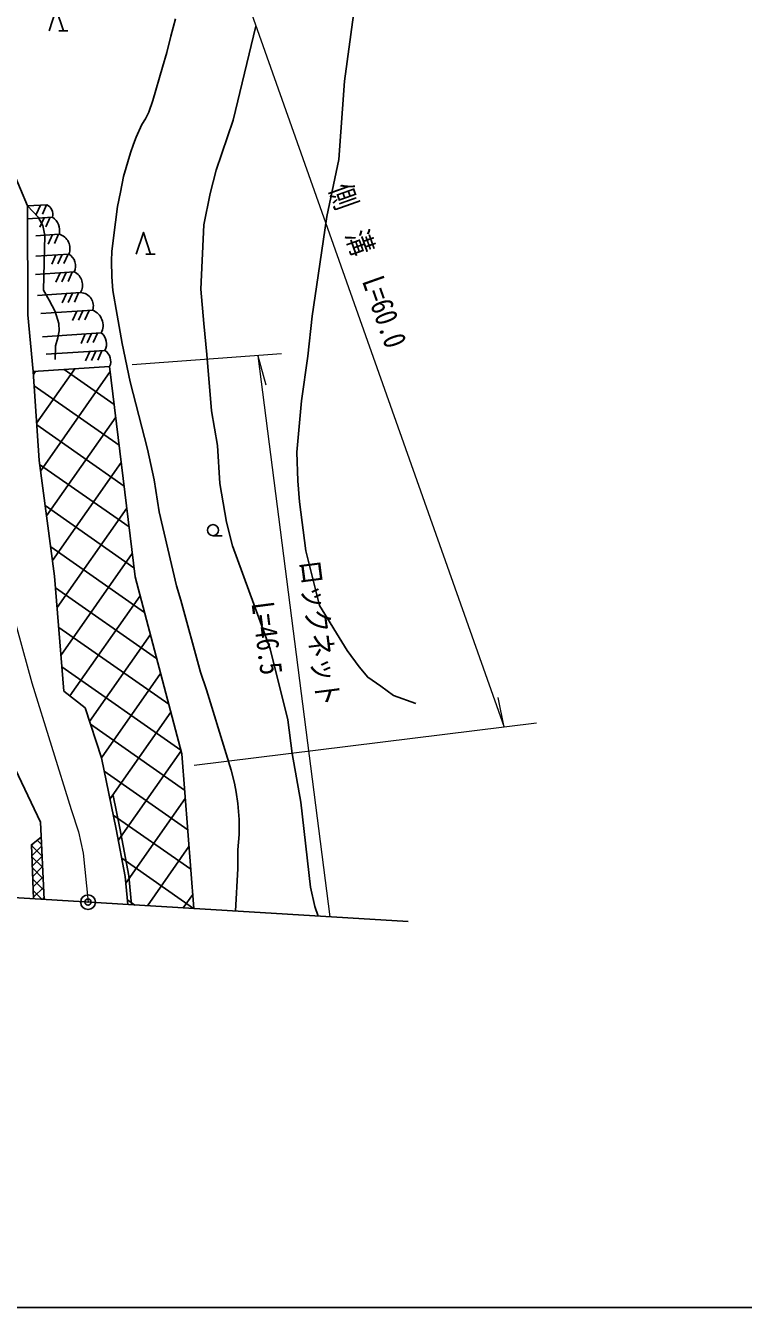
# Model space of a CAD drawing. Units: millimetres at full size, sheet at 1:1000; details may follow other scales. Extents: x 40000 to 680000, y 20000 to 380000.
# Drawn here: x 292266 to 350828, y 205000 to 309632 of the extents above; entities that cross this region are included whole.
import ezdxf
from ezdxf.enums import TextEntityAlignment as Align

# ---------------------------------------------------------------- set-up
doc = ezdxf.new("R2010")
doc.units = ezdxf.units.MM
doc.header["$LTSCALE"] = 1000
doc.header["$PDMODE"] = 32
doc.header["$PDSIZE"] = 500
doc.linetypes.add('CHAIN', pattern=[18.5, 12, -1.5, 3.5, -1.5])
doc.linetypes.add('DASHED', pattern=[7.5, 6, -1.5])
for name, color, linetype, lineweight in [('M-BGD', 7, 'Continuous', 25), ('M-BMK', 2, 'CHAIN', 13), ('M-BMK-OTRS', 5, 'Continuous', 25), ('M-BMK-SRVR', 3, 'Continuous', 25), ('M-STR-HTXT', 7, 'Continuous', 13), ('M-TTL-BAND', 7, 'Continuous', 25)]:
    doc.layers.add(name, color=color, linetype=linetype, lineweight=lineweight)
doc.layers.add('M-OTRS', color=6, linetype='Continuous')
doc.styles.add('ＭＳ ゴシック', font='')
doc.styles.get('ＭＳ ゴシック').set_extended_font_data('MS Gothic')

msp = doc.modelspace()

# ---------------------------------------------------------------- linework, layer by layer
at = {"layer": 'M-BGD'}
for p, q in [((294966, 309198), (295719, 309198)), ((293986, 295011), (292425, 294911)), ((293129, 294213), (293474, 294978)), ((293628, 294245), (293973, 295010)), ((294459, 293999), (292427, 293868)), ((293421, 293188), (293766, 293954)), ((293920, 293220), (294265, 293986)), ((295010, 292607), (293093, 292484)), ((294108, 291806), (294453, 292572)), ((294607, 291838), (294952, 292604)), ((295790, 290984), (293085, 290811)), ((294392, 290151), (294737, 290917)), ((294891, 290183), (295236, 290949)), ((295390, 290215), (295735, 290981)), ((302076, 290973), (302829, 290973)), ((296237, 289528), (293077, 289325)), ((294732, 288688), (295077, 289454)), ((295231, 288720), (295576, 289486)), ((295730, 288752), (296075, 289518)), ((296746, 287834), (293225, 287607)), ((295244, 286994), (295589, 287759)), ((295743, 287026), (296088, 287791)), ((296242, 287058), (296587, 287823)), ((297724, 286398), (293514, 286128)), ((296093, 285550), (296438, 286316)), ((296592, 285582), (296937, 286348)), ((297091, 285614), (297436, 286380)), ((298430, 284546), (293635, 284238)), ((296785, 283697), (297130, 284462)), ((297284, 283729), (297629, 284494)), ((297783, 283761), (298128, 284527)), ((298735, 283109), (293940, 282801)), ((297151, 282263), (297496, 283029)), ((297650, 282295), (297995, 283061)), ((298149, 282328), (298494, 283093)), ((296273, 281620), (293160, 277173)), ((295413, 281564), (299490, 278710)), ((293077, 281413), (292902, 281163)), ((299165, 281390), (293474, 273263)), ((292962, 280229), (299894, 275375)), ((299615, 277675), (293968, 269610)), ((293169, 277032), (300298, 272040)), ((293399, 273819), (300703, 268704)), ((300066, 273960), (294462, 265957)), ((293855, 270448), (301107, 265369)), ((300516, 270244), (294838, 262135)), ((307558, 267995), (308308, 267995)), ((294311, 267076), (301968, 261715)), ((300967, 266529), (295150, 258222)), ((294709, 263746), (302955, 257971)), ((301607, 263084), (295885, 254913)), ((294967, 260513), (303943, 254228)), ((302442, 259918), (297477, 252829)), ((295225, 257280), (304930, 250485)), ((303277, 256753), (298446, 249854)), ((304112, 253587), (299144, 246492)), ((297552, 252599), (305240, 247216)), ((304947, 250421), (299828, 243110)), ((298673, 248762), (305489, 243989)), ((305291, 246553), (300435, 239618)), ((299414, 245191), (305739, 240763)), ((292945, 242925), (292737, 242717)), ((293205, 243129), (293559, 242774)), ((292737, 242713), (293607, 241842)), ((293565, 242661), (292772, 241868)), ((292775, 241791), (293655, 240910)), ((293608, 241821), (292807, 241019)), ((305594, 242628), (302203, 237784)), ((292813, 240869), (293703, 239978)), ((293652, 240980), (292842, 240170)), ((300102, 241658), (305960, 237556)), ((292851, 239947), (293751, 239047)), ((293695, 240140), (292877, 239321)), ((292889, 239025), (293608, 238307)), ((293738, 239299), (292912, 238473)), ((305898, 238703), (305130, 237607)), ((293782, 238459), (293628, 238305)), ((300566, 238281), (301187, 237846))]:
    msp.add_line(p, q, dxfattribs=at)
for points in [[(297116, 253937), (295383, 255312), (294634, 264689), (293356, 274131), (292886, 281400), (292438, 286028), (292425, 294911), (289543, 301731), (284975, 305133), (285066, 306763), (285996, 310076), (286971, 312297), (288321, 314861), (289025, 315968), (290267, 318810), (290832, 320269), (291101, 321127), (291227, 321869), (291476, 322886), (291770, 323590), (291971, 324309), (292031, 325059)], [(320264, 319757), (318270, 305109), (317826, 298694), (316855, 294045), (316130, 289224), (315640, 285916), (315288, 282657), (314773, 279011), (314406, 274814), (314472, 272486), (314605, 270752), (315118, 266747), (316231, 262298), (318505, 258614), (319486, 257288), (320178, 256442), (321236, 255711), (322275, 254942), (324102, 254289)], [(294179, 309198), (294762, 310980), (295344, 309198)], [(304487, 310199), (304125, 308774), (303795, 307431), (303425, 306248), (302647, 303509), (302331, 302558), (302035, 302023), (301748, 301570), (301294, 300531), (301072, 299957), (300820, 299239), (300264, 297304), (299997, 296037), (299766, 294859), (299587, 293580), (299298, 291221), (299274, 290392), (299295, 289132), (299382, 288009), (299746, 286004), (300137, 283692), (300806, 280548), (302207, 275060), (302753, 272553), (303174, 269936), (304585, 263912), (304921, 262736), (306544, 256843), (307021, 255412), (308615, 250174), (309032, 248843), (309310, 247780), (309444, 247063), (309577, 246142), (309702, 244828), (309676, 243606), (309586, 242338), (309578, 240837), (309388, 237348)], [(311057, 309591), (309188, 301915), (307813, 297828), (307309, 295929), (306804, 293381), (306548, 288131), (306804, 285316), (307056, 282798), (307424, 278178), (307928, 275350), (308121, 272244), (308663, 269100), (309132, 267177), (312210, 258759), (313667, 252973), (314008, 250226), (314714, 246232), (315501, 239300), (315854, 237735), (316142, 236938)], [(293790, 238295), (293465, 244604), (287557, 257050), (287035, 268668), (286895, 272437), (287623, 284938), (286464, 290850), (286288, 291548), (283023, 296011), (277961, 297960), (276457, 297689), (253540, 278886), (244708, 272388), (241579, 270308), (228362, 261822), (226159, 261385), (216722, 261810), (210036, 263921), (183242, 275452), (176378, 278301)], [(294663, 282385), (294712, 283490), (294891, 284133), (294988, 284725), (294963, 285313), (294686, 286290), (294183, 287213), (293719, 288036), (293832, 292509), (293660, 293311), (293287, 293997), (292425, 294911)], [(301289, 290973), (301871, 292755), (302454, 290973)], [(292886, 281400), (299115, 281803), (301195, 264645), (305011, 250178), (305987, 237554)], [(300908, 237863), (300677, 240223), (299945, 244108), (299404, 246783)], [(292917, 238348), (292735, 242760), (293528, 243383)]]:
    msp.add_lwpolyline(points, dxfattribs=at)
at = {"layer": 'M-BGD', "linetype": 'DASHED'}
msp.add_lwpolyline([(300605, 237881), (300380, 240181), (299651, 244050), (298443, 249868), (297116, 253937)], dxfattribs=at)
at = {"layer": 'M-BGD'}
msp.add_circle((307558, 268445), 450, dxfattribs=at)
for centre, radius, start, end in [((293604, 294215), 883, 345.78266, 64.38277), ((293685, 292882), 1359, 348.37533, 55.26352), ((294658, 291441), 1221, 338.04341, 72.92447), ((295192, 290004), 1148, 335.51089, 58.61122), ((295689, 288440), 1218, 330.17385, 63.29283), ((296721, 286763), 1071, 340.12814, 88.61517), ((297255, 285160), 1326, 332.40611, 69.11002), ((297725, 283645), 1144, 332.03301, 51.93812), ((298161, 282234), 1047, 335.70485, 56.69367)]:
    msp.add_arc(centre, radius, start, end, dxfattribs=at)
at = {"layer": 'M-BMK'}
msp.add_lwpolyline([(291176, 261840), (292769, 255996), (295968, 245653), (296588, 243817), (296949, 242078), (297356, 238079)], dxfattribs=at)
at = {"layer": 'M-BMK-OTRS'}
msp.add_line((272801, 239571), (323488, 236491), dxfattribs=at)
at = {"layer": 'M-BMK-SRVR'}
msp.add_circle((297356, 238079), 600, dxfattribs=at)
at = {"layer": 'M-OTRS'}
msp.add_point((297356, 238079), dxfattribs=at)
at = {"layer": 'M-STR-HTXT'}
for p, q in [((305134, 326318), (331316, 252371)), ((313130, 282828), (300953, 281942)), ((311214, 282689), (317092, 236880)), ((311214, 282689), (311862, 280321)), ((331316, 252371), (330827, 254776)), ((333948, 252697), (306015, 249236))]:
    msp.add_line(p, q, dxfattribs=at)
at = {"layer": 'M-TTL-BAND'}
msp.add_line((40000, 205000), (579000, 205000), dxfattribs=at)

# ---------------------------------------------------------------- texts
at = {"layer": 'M-STR-HTXT', "style": 'ＭＳ ゴシック', "width": 0.8}
for s, rotation, p in [('側\u3000溝\u3000L=60.0', 289.497, (318836, 289561)), ('ロックネット', 277.312, (314797, 259867)), ('L=46.5', 277.312, (310526, 259442))]:
    msp.add_text(s, height=1833, rotation=rotation, dxfattribs=at).set_placement(p, align=Align.BOTTOM_CENTER)

doc.saveas('drawing.dxf')
